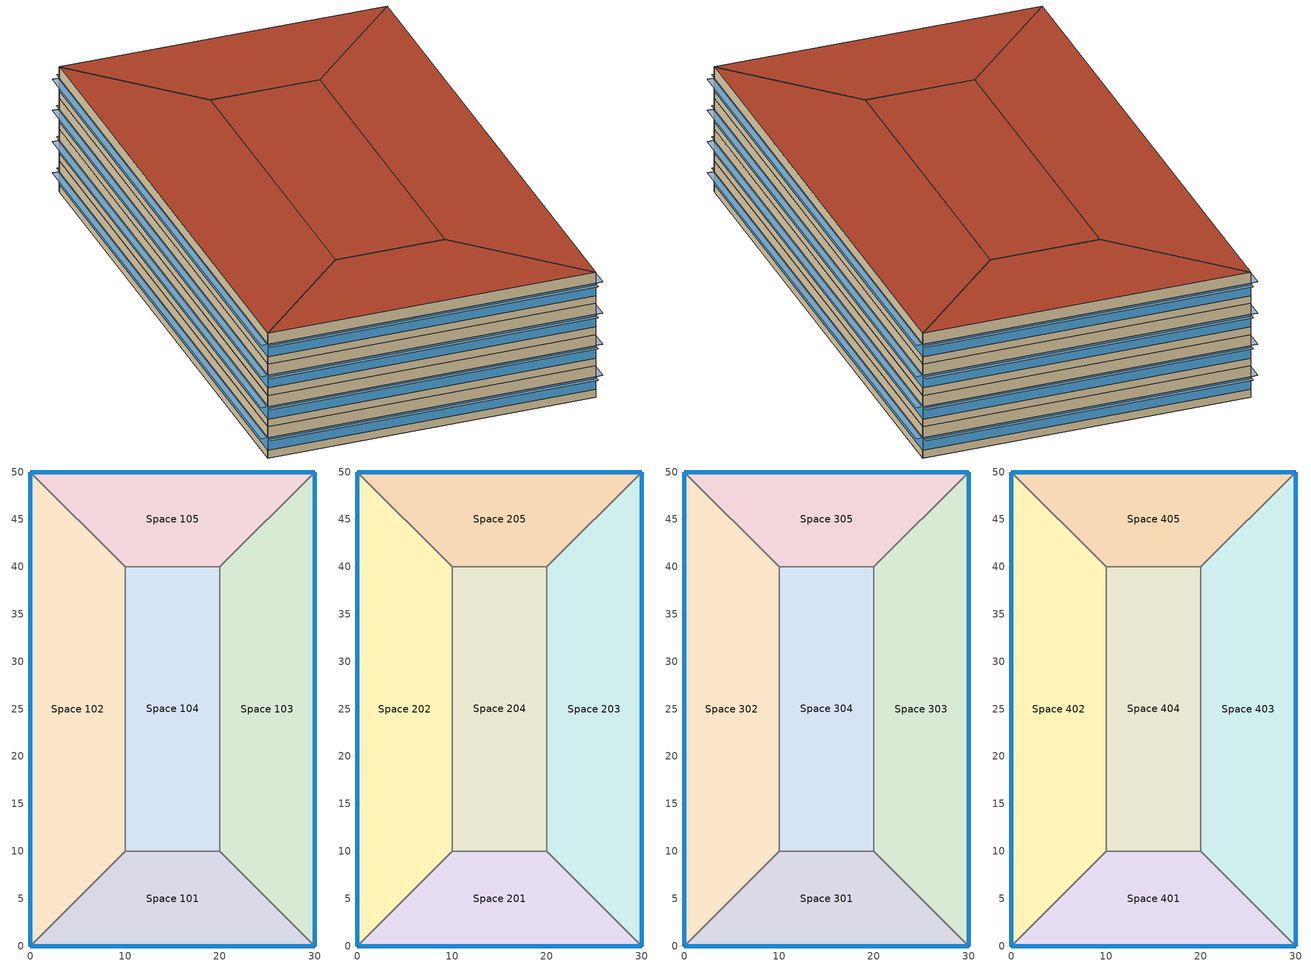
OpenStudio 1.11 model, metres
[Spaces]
Space 101
 floor ground: 20,10 30,0 0,0 10,10 z0
 wall outside: 0,0 30,0 z0:3.05
 wall to Space 104: 20,10 10,10 z0:3.05
 wall to Space 103: 30,0 20,10 z0:3.05
 wall to Space 102: 10,10 0,0 z0:3.05
 window: 0.03,0 29.97,0 z0.76:1.98
Space 102
 floor ground: 0,50 10,40 10,10 0,0 z0
 wall outside: 0,50 0,0 z0:3.05
 wall to Space 104: 10,10 10,40 z0:3.05
 wall to Space 105: 10,40 0,50 z0:3.05
 window: 0,49.97 0,0.03 z0.76:1.98
Space 103
 floor ground: 30,50 30,0 20,10 20,40 z0
 wall outside: 30,0 30,50 z0:3.05
 wall to Space 104: 20,40 20,10 z0:3.05
 wall to Space 105: 30,50 20,40 z0:3.05
 window: 30,0.03 30,49.97 z0.76:1.98
Space 104
 floor ground: 20,40 20,10 10,10 10,40 z0
 wall to Space 105: 20,40 10,40 z0:3.05
Space 105
 floor ground: 30,50 20,40 10,40 0,50 z0
 wall outside: 30,50 0,50 z0:3.05
 window: 29.97,50 0.03,50 z0.76:1.98
Space 201
 floor to Space 101: 20,10 30,0 0,0 10,10 z3.05
 wall outside: 0,0 30,0 z3.05:6.1
 wall to Space 204: 20,10 10,10 z3.05:6.1
 wall to Space 203: 30,0 20,10 z3.05:6.1
 wall to Space 202: 10,10 0,0 z3.05:6.1
 window: 0.03,0 29.97,0 z3.81:5.03
Space 202
 floor to Space 102: 0,50 10,40 10,10 0,0 z3.05
 wall outside: 0,50 0,0 z3.05:6.1
 wall to Space 204: 10,10 10,40 z3.05:6.1
 wall to Space 205: 10,40 0,50 z3.05:6.1
 window: 0,49.97 0,0.03 z3.81:5.03
Space 203
 floor to Space 103: 30,50 30,0 20,10 20,40 z3.05
 wall outside: 30,0 30,50 z3.05:6.1
 wall to Space 204: 20,40 20,10 z3.05:6.1
 wall to Space 205: 30,50 20,40 z3.05:6.1
 window: 30,0.03 30,49.97 z3.81:5.03
Space 204
 floor to Space 104: 20,40 20,10 10,10 10,40 z3.05
 wall to Space 205: 20,40 10,40 z3.05:6.1
Space 205
 floor to Space 105: 30,50 20,40 10,40 0,50 z3.05
 wall outside: 30,50 0,50 z3.05:6.1
 window: 29.97,50 0.03,50 z3.81:5.03
Space 301
 floor to Space 201: 20,10 30,0 0,0 10,10 z6.1
 wall outside: 0,0 30,0 z6.1:9.14
 wall to Space 304: 20,10 10,10 z6.1:9.14
 wall to Space 303: 30,0 20,10 z6.1:9.14
 wall to Space 302: 10,10 0,0 z6.1:9.14
 window: 0.03,0 29.97,0 z6.86:8.08
Space 302
 floor to Space 202: 0,50 10,40 10,10 0,0 z6.1
 wall outside: 0,50 0,0 z6.1:9.14
 wall to Space 304: 10,10 10,40 z6.1:9.14
 wall to Space 305: 10,40 0,50 z6.1:9.14
 window: 0,49.97 0,0.03 z6.86:8.08
Space 303
 floor to Space 203: 30,50 30,0 20,10 20,40 z6.1
 wall outside: 30,0 30,50 z6.1:9.14
 wall to Space 304: 20,40 20,10 z6.1:9.14
 wall to Space 305: 30,50 20,40 z6.1:9.14
 window: 30,0.03 30,49.97 z6.86:8.08
Space 304
 floor to Space 204: 20,40 20,10 10,10 10,40 z6.1
 wall to Space 305: 20,40 10,40 z6.1:9.14
Space 305
 floor to Space 205: 30,50 20,40 10,40 0,50 z6.1
 wall outside: 30,50 0,50 z6.1:9.14
 window: 29.97,50 0.03,50 z6.86:8.08
Space 401
 floor to Space 301: 20,10 30,0 0,0 10,10 z9.14
 wall outside: 0,0 30,0 z9.14:12.19
 wall to Space 404: 20,10 10,10 z9.14:12.19
 wall to Space 403: 30,0 20,10 z9.14:12.19
 wall to Space 402: 10,10 0,0 z9.14:12.19
 window: 0.03,0 29.97,0 z9.9:11.13
 roof outside: 30,0 20,10 10,10 0,0 z12.19
Space 402
 floor to Space 302: 0,50 10,40 10,10 0,0 z9.14
 wall outside: 0,50 0,0 z9.14:12.19
 wall to Space 404: 10,10 10,40 z9.14:12.19
 wall to Space 405: 10,40 0,50 z9.14:12.19
 window: 0,49.97 0,0.03 z9.9:11.12
 roof outside: 0,0 10,10 10,40 0,50 z12.19
Space 403
 floor to Space 303: 30,50 30,0 20,10 20,40 z9.14
 wall outside: 30,0 30,50 z9.14:12.19
 wall to Space 404: 20,40 20,10 z9.14:12.19
 wall to Space 405: 30,50 20,40 z9.14:12.19
 window: 30,0.03 30,49.97 z9.9:11.12
 roof outside: 30,0 30,50 20,40 20,10 z12.19
Space 404
 floor to Space 304: 20,40 20,10 10,10 10,40 z9.14
 wall to Space 405: 20,40 10,40 z9.14:12.19
 roof outside: 20,10 20,40 10,40 10,10 z12.19
Space 405
 floor to Space 305: 30,50 20,40 10,40 0,50 z9.14
 wall outside: 30,50 0,50 z9.14:12.19
 window: 29.97,50 0.03,50 z9.9:11.13
 roof outside: 20,40 30,50 0,50 10,40 z12.19
shading: 29.97,-0.61 29.97,0 0.03,0 0.03,-0.61 z11.13; 0,0.03 0,49.97 -0.61,49.97 -0.61,0.03 z1.98; 29.97,-0.61 29.97,0 0.03,0 0.03,-0.61 z8.08; 29.97,-0.61 29.97,0 0.03,0 0.03,-0.61 z1.98; 29.97,50 29.97,50.61 0.03,50.61 0.03,50 z5.03; 29.97,50 29.97,50.61 0.03,50.61 0.03,50 z11.13; 29.97,50 29.97,50.61 0.03,50.61 0.03,50 z8.08; 0,0.03 0,49.97 -0.61,49.97 -0.61,0.03 z8.08; 30.61,0.03 30.61,49.97 30,49.97 30,0.03 z8.08; 30.61,0.03 30.61,49.97 30,49.97 30,0.03 z5.03; 0,0.03 0,49.97 -0.61,49.97 -0.61,0.03 z5.03; 29.97,50 29.97,50.61 0.03,50.61 0.03,50 z1.98; 30.61,0.03 30.61,49.97 30,49.97 30,0.03 z1.98; 30.61,0.03 30.61,49.97 30,49.97 30,0.03 z11.12; 29.97,-0.61 29.97,0 0.03,0 0.03,-0.61 z5.03; 0,0.03 0,49.97 -0.61,49.97 -0.61,0.03 z11.12
[Building]
Building 1: Space Type=189.1-2009 - Office - OpenOffice - CZ4-8; Default Construction Set=189.1-2009 - CZ5 - Office
[Site]
HELSINKI: Latitude {deg}=60.32; Longitude {deg}=24.97; Time Zone {hr}=2; Elevation {m}=56
[ClimateZones]
Climate Zone Institution Name 1=ASHRAE; Climate Zone Document Name 1=ANSI/ASHRAE Standard 169; Climate Zone Document Year 1=2006; Climate Zone Institution Name 2=CEC; Climate Zone Document Name 2=California Climate Zone Descriptions; Climate Zone Document Year 2=1995
[SizingPeriod:DesignDay] Barometric Pressure {Pa}=100654; Sky Clearness=0; Rain Indicator=0; Snow Indicator=0; Day of Month=21; Daylight Saving Time Indicator=0; Dry-Bulb Temperature Range Modifier Type=DefaultMultipliers
Name | Maximum Dry-Bulb Temperature {C} | Daily Dry-Bulb Temperature Range {deltaC} | Humidity Indicating Conditions at Maximum Dry-Bulb | Wind Speed {m/s} | Wind Direction {deg} | Month | Day Type | Humidity Indicating Type | Solar Model Indicator | ASHRAE Taub | ASHRAE Taud
HELSINKI Ann Clg .4% Condns Enth=>MDB | 23.8 | 9.5 | 54300 | 4.5 | 160 | 7 | SummerDesignDay | Enthalpy | ASHRAETau | 0.408 | 2.133
HELSINKI Ann Clg .4% Condns DB=>MWB | 26.7 | 9.5 | 17.9 | 4.5 | 160 | 7 | SummerDesignDay | Wetbulb | ASHRAETau | 0.408 | 2.133
HELSINKI Ann Hum_n 99.6% Condns DP=>MCDB | -22.7 | 0 | -25.4 | 2.7 | 0 | 2 | WinterDesignDay | Dewpoint | ASHRAEClearSky
HELSINKI Ann Clg .4% Condns WB=>MDB | 24 | 9.5 | 19.1 | 4.5 | 160 | 7 | SummerDesignDay | Wetbulb | ASHRAETau | 0.408 | 2.133
HELSINKI Ann Clg .4% Condns DP=>MDB | 20.5 | 9.5 | 17.2 | 4.5 | 160 | 7 | SummerDesignDay | Dewpoint | ASHRAETau | 0.408 | 2.133
HELSINKI Ann Htg Wind 99.6% Condns WS=>MCDB | 0.4 | 0 | 0.4 | 11.3 | 0 | 2 | WinterDesignDay | Wetbulb | ASHRAEClearSky
HELSINKI Ann Htg 99.6% Condns DB | -22.8 | 0 | -22.8 | 2.7 | 0 | 2 | WinterDesignDay | Wetbulb | ASHRAEClearSky
[DefaultConstructionSet] Interior Partition Construction=Interior Partition
Name | Default Exterior Surface Constructions | Default Interior Surface Constructions | Default Ground Contact Surface Constructions | Default Exterior SubSurface Constructions | Default Interior SubSurface Constructions
189.1-2009 - CZ5 - Office | Default Surface Constructions 13 | Default Surface Constructions 14 | Default Surface Constructions 15 | Default Sub Surface Constructions 9 | Default Sub Surface Constructions 10
Concrete Wall - CZ1 - Office 1 | Default Surface Constructions 22 | Default Surface Constructions 23 | Default Surface Constructions 24 | Default Sub Surface Constructions 15 | Default Sub Surface Constructions 16
[DefaultSurfaceConstructions]
Name | Floor Construction | Wall Construction | Roof Ceiling Construction
Default Surface Constructions 13 | ExtSlabCarpet 4in ClimateZone 1-8 | ASHRAE 189.1-2009 ExtWall Mass ClimateZone 5 | ASHRAE 189.1-2009 ExtRoof IEAD ClimateZone 2-5
Default Surface Constructions 14; Default Surface Constructions 23 | Interior Floor | Interior Wall | Interior Ceiling
Default Surface Constructions 15; Default Surface Constructions 24 | ExtSlabCarpet 4in ClimateZone 1-8 | ExtSlabCarpet 4in ClimateZone 1-8 | ExtSlabCarpet 4in ClimateZone 1-8
Default Surface Constructions 22 | ExtSlabCarpet 4in ClimateZone 1-8 | Concrete Wall- ExtWall Mass ClimateZone | ASHRAE 189.1-2009 ExtRoof IEAD ClimateZone 1
[Construction]
ExtSlabCarpet 4in ClimateZone 1-8: MAT-CC05 4 HW CONCRETE, CP02 CARPET PAD
ASHRAE 189.1-2009 ExtRoof IEAD ClimateZone 1: Roof Membrane, Roof Insulation [18], Metal Decking
Interior Floor: F16 Acoustic tile, F05 Ceiling air space resistance, M11 100mm lightweight concrete
Interior Wall: G01a 19mm gypsum board, F04 Wall air space resistance, G01a 19mm gypsum board
Interior Ceiling: M11 100mm lightweight concrete, F05 Ceiling air space resistance, F16 Acoustic tile
ASHRAE 189.1-2009 ExtWindow ClimateZone 1: Theoretical Glass [167]
Exterior Door: F08 Metal surface, I01 25mm insulation board
Interior Window: Clear 3mm
Interior Door; Interior Partition: G05 25mm wood
ASHRAE 189.1-2009 ExtRoof IEAD ClimateZone 2-5: Roof Membrane, Roof Insulation [21], Metal Decking
ASHRAE 189.1-2009 ExtWindow ClimateZone 4-5: Theoretical Glass [207]
ASHRAE 189.1-2009 ExtWall Mass ClimateZone 5: 1IN Stucco, 8IN Concrete HW, Wall Insulation [40], 1/2IN Gypsum
Concrete Wall- ExtWall Mass ClimateZone: 1IN Stucco, 8IN Concrete HW, Wall Insulation [31], 1/2IN Gypsum
[Material] Thermal Absorptance=0.9
Name | Roughness | Thickness {m} | Conductivity {W/m-K} | Density {kg/m3} | Specific Heat {J/kg-K} | Solar Absorptance | Visible Absorptance
MAT-CC05 4 HW CONCRETE | Rough | 0.1016 | 1.311 | 2240 | 836.8 | 0.85 | 0.85
1IN Stucco | Smooth | 0.0253 | 0.6918 | 1858 | 837 | 0.92 | 0.92
8IN Concrete HW | MediumRough | 0.2033 | 1.7296 | 2243 | 837 | 0.65 | 0.65
Wall Insulation [31] | MediumRough | 0.0337 | 0.0432 | 91 | 837 | 0.5 | 0.5
1/2IN Gypsum | Smooth | 0.0127 | 0.16 | 784.9 | 830 | 0.4 | 0.4
Roof Membrane | VeryRough | 0.0095 | 0.16 | 1121.29 | 1460 | 0.7 | 0.7
Roof Insulation [18] | MediumRough | 0.1693 | 0.049 | 265 | 836.8 | 0.7 | 0.7
Metal Decking | MediumSmooth | 0.0015 | 45.006 | 7680 | 418.4 | 0.6 | 0.6
F16 Acoustic tile | MediumSmooth | 0.0191 | 0.06 | 368 | 590 | 0.3 | 0.3
M11 100mm lightweight concrete | MediumRough | 0.1016 | 0.53 | 1280 | 840 | 0.5 | 0.5
G01a 19mm gypsum board | MediumSmooth | 0.019 | 0.16 | 800 | 1090 | 0.4 | 0.4
F08 Metal surface | Smooth | 0.0008 | 45.28 | 7824 | 500 | 0.7 | 0.7
I01 25mm insulation board | MediumRough | 0.0254 | 0.03 | 43 | 1210 | 0.6 | 0.6
G05 25mm wood | MediumSmooth | 0.0254 | 0.15 | 608 | 1630 | 0.5 | 0.5
Roof Insulation [21] | MediumRough | 0.2105 | 0.049 | 265 | 836.8 | 0.7 | 0.7
Wall Insulation [40] | MediumRough | 0.0794 | 0.0432 | 91 | 837 | 0.5 | 0.5
[Material:NoMass]
CP02 CARPET PAD: Roughness=Smooth; Thermal Resistance {m2-K/W}=0.1; Thermal Absorptance=0.9; Solar Absorptance=0.8; Visible Absorptance=0.8
[Material:AirGap]
Name | Thermal Resistance {m2-K/W}
F05 Ceiling air space resistance | 0.18
F04 Wall air space resistance | 0.15
[DefaultSubSurfaceConstructions]
Name | Fixed Window Construction | Operable Window Construction | Door Construction | Tubular Daylight Dome Construction | Tubular Daylight Diffuser Construction
Default Sub Surface Constructions 9 | ASHRAE 189.1-2009 ExtWindow ClimateZone 4-5 | ASHRAE 189.1-2009 ExtWindow ClimateZone 4-5 | Exterior Door | Interior Window | Interior Window
Default Sub Surface Constructions 10; Default Sub Surface Constructions 16 | Interior Window | Interior Window | Interior Door
Default Sub Surface Constructions 15 | ASHRAE 189.1-2009 ExtWindow ClimateZone 1 | ASHRAE 189.1-2009 ExtWindow ClimateZone 1 | Exterior Door | Interior Window | Interior Window
[WindowMaterial:Glazing] Optical Data Type=SpectralAverage; Thickness {m}=0.003; Back Side Solar Reflectance at Normal Incidence=0; Back Side Visible Reflectance at Normal Incidence=0; Infrared Transmittance at Normal Incidence=0; Dirt Correction Factor for Solar and Visible Transmittance=1; Solar Diffusing=No
Name | Solar Transmittance at Normal Incidence | Front Side Solar Reflectance at Normal Incidence | Visible Transmittance at Normal Incidence | Front Side Visible Reflectance at Normal Incidence | Front Side Infrared Hemispherical Emissivity | Back Side Infrared Hemispherical Emissivity | Conductivity {W/m-K}
Theoretical Glass [167] | 0.2374 | 0.7126 | 0.2512 | 0.6988 | 0.985 | 0.985 | 2.1073
Clear 3mm | 0.837 | 0.075 | 0.898 | 0.081 | 0.84 | 0.84 | 0.9
Theoretical Glass [207] | 0.3311 | 0.6189 | 0.44 | 0.51 | 0.9 | 0.9 | 0.0133
[SpaceType] Standards Building Type=Office
Name | Default Schedule Set | Design Specification Outdoor Air Object | Standards Space Type
189.1-2009 - Office - BreakRoom - CZ1-3 | 189.1-2009 - Office - BreakRoom - CZ1-3 Schedule Set | 189.1-2009 - Office - BreakRoom - CZ1-3 Ventilation | BreakRoom
189.1-2009 - Office - ClosedOffice - CZ1-3 | 189.1-2009 - Office - ClosedOffice - CZ1-3 Schedule Set | 189.1-2009 - Office - ClosedOffice - CZ1-3 Ventilation | ClosedOffice
189.1-2009 - Office - Conference - CZ1-3 | 189.1-2009 - Office - Conference - CZ1-3 Schedule Set | 189.1-2009 - Office - Conference - CZ1-3 Ventilation | Conference
189.1-2009 - Office - Elec/MechRoom - CZ1-3 | 189.1-2009 - Office - Elec/MechRoom - CZ1-3 Schedule Set | 189.1-2009 - Office - Elec/MechRoom - CZ1-3 Ventilation | Elec/MechRoom
189.1-2009 - Office - OpenOffice - CZ1-3 | 189.1-2009 - Office - OpenOffice - CZ1-3 Schedule Set | 189.1-2009 - Office - OpenOffice - CZ1-3 Ventilation | OpenOffice
189.1-2009 - Office - PrintRoom - CZ1-3 | 189.1-2009 - Office - PrintRoom - CZ1-3 Schedule Set | 189.1-2009 - Office - PrintRoom - CZ1-3 Ventilation | PrintRoom
189.1-2009 - Office - Storage - CZ1-3 | 189.1-2009 - Office - Storage - CZ1-3 Schedule Set | 189.1-2009 - Office - Storage - CZ1-3 Ventilation | Storage
189.1-2009 - Office - OpenOffice - CZ4-8 | 189.1-2009 - Office - OpenOffice - CZ4-8 Schedule Set | 189.1-2009 - Office - OpenOffice - CZ4-8 Ventilation | OpenOffice
[DefaultScheduleSet] Lighting Schedule=Office Bldg Light; Infiltration Schedule=Office Infil Quarter On
Name | Number of People Schedule | People Activity Level Schedule | Electric Equipment Schedule
189.1-2009 - Office - BreakRoom - CZ1-3 Schedule Set; 189.1-2009 - Office - Conference - CZ1-3 Schedule Set; 189.1-2009 - Office - PrintRoom - CZ1-3 Schedule Set | Office Misc Occ | Office Activity | Office Bldg Equip
189.1-2009 - Office - ClosedOffice - CZ1-3 Schedule Set; 189.1-2009 - Office - OpenOffice - CZ1-3 Schedule Set; 189.1-2009 - Office - OpenOffice - CZ4-8 Schedule Set | Office Work Occ | Office Activity | Office Bldg Equip
189.1-2009 - Office - Elec/MechRoom - CZ1-3 Schedule Set |  |  | Office Bldg Equip
189.1-2009 - Office - Storage - CZ1-3 Schedule Set
[Lights:Definition] Design Level Calculation Method=Watts/Area
Name | Watts per Space Floor Area {W/m2}
189.1-2009 - Office - BreakRoom - CZ1-3 Lights Definition | 11.625
189.1-2009 - Office - ClosedOffice - CZ1-3 Lights Definition; 189.1-2009 - Office - OpenOffice - CZ1-3 Lights Definition; 189.1-2009 - Office - PrintRoom - CZ1-3 Lights Definition; 189.1-2009 - Office - OpenOffice - CZ4-8 Lights Definition | 10.6563
189.1-2009 - Office - Conference - CZ1-3 Lights Definition | 12.5938
189.1-2009 - Office - Elec/MechRoom - CZ1-3 Lights Definition | 14.5313
189.1-2009 - Office - Storage - CZ1-3 Lights Definition | 7.75002
[Lights]
Name | Lights Definition | Space or SpaceType
189.1-2009 - Office - BreakRoom - CZ1-3 Lights | 189.1-2009 - Office - BreakRoom - CZ1-3 Lights Definition | 189.1-2009 - Office - BreakRoom - CZ1-3
189.1-2009 - Office - ClosedOffice - CZ1-3 Lights | 189.1-2009 - Office - ClosedOffice - CZ1-3 Lights Definition | 189.1-2009 - Office - ClosedOffice - CZ1-3
189.1-2009 - Office - Conference - CZ1-3 Lights | 189.1-2009 - Office - Conference - CZ1-3 Lights Definition | 189.1-2009 - Office - Conference - CZ1-3
189.1-2009 - Office - Elec/MechRoom - CZ1-3 Lights | 189.1-2009 - Office - Elec/MechRoom - CZ1-3 Lights Definition | 189.1-2009 - Office - Elec/MechRoom - CZ1-3
189.1-2009 - Office - OpenOffice - CZ1-3 Lights | 189.1-2009 - Office - OpenOffice - CZ1-3 Lights Definition | 189.1-2009 - Office - OpenOffice - CZ1-3
189.1-2009 - Office - PrintRoom - CZ1-3 Lights | 189.1-2009 - Office - PrintRoom - CZ1-3 Lights Definition | 189.1-2009 - Office - PrintRoom - CZ1-3
189.1-2009 - Office - Storage - CZ1-3 Lights | 189.1-2009 - Office - Storage - CZ1-3 Lights Definition | 189.1-2009 - Office - Storage - CZ1-3
189.1-2009 - Office - OpenOffice - CZ4-8 Lights | 189.1-2009 - Office - OpenOffice - CZ4-8 Lights Definition | 189.1-2009 - Office - OpenOffice - CZ4-8
[DesignSpecification:OutdoorAir] Outdoor Air Method=Sum
Name | Outdoor Air Flow per Person {m3/s-person} | Outdoor Air Flow per Floor Area {m3/s-m2}
189.1-2009 - Office - BreakRoom - CZ1-3 Ventilation | 0.00707921
189.1-2009 - Office - ClosedOffice - CZ1-3 Ventilation; 189.1-2009 - Office - Conference - CZ1-3 Ventilation; 189.1-2009 - Office - Elec/MechRoom - CZ1-3 Ventilation; 189.1-2009 - Office - OpenOffice - CZ1-3 Ventilation; 189.1-2009 - Office - OpenOffice - CZ4-8 Ventilation | 0.00943895
189.1-2009 - Office - PrintRoom - CZ1-3 Ventilation; 189.1-2009 - Office - Storage - CZ1-3 Ventilation |  | 0.000254
[People:Definition] Number of People Calculation Method=People/Area; Fraction Radiant=0.3
Name | People per Space Floor Area {person/m2}
189.1-2009 - Office - BreakRoom - CZ1-3 People Definition; 189.1-2009 - Office - Conference - CZ1-3 People Definition | 0.538196
189.1-2009 - Office - ClosedOffice - CZ1-3 People Definition | 0.0511286
189.1-2009 - Office - OpenOffice - CZ1-3 People Definition; 189.1-2009 - Office - OpenOffice - CZ4-8 People Definition | 0.0565105
189.1-2009 - Office - PrintRoom - CZ1-3 People Definition | 0.107639
[People]
Name | People Definition | Space or SpaceType
189.1-2009 - Office - BreakRoom - CZ1-3 People | 189.1-2009 - Office - BreakRoom - CZ1-3 People Definition | 189.1-2009 - Office - BreakRoom - CZ1-3
189.1-2009 - Office - ClosedOffice - CZ1-3 People | 189.1-2009 - Office - ClosedOffice - CZ1-3 People Definition | 189.1-2009 - Office - ClosedOffice - CZ1-3
189.1-2009 - Office - Conference - CZ1-3 People | 189.1-2009 - Office - Conference - CZ1-3 People Definition | 189.1-2009 - Office - Conference - CZ1-3
189.1-2009 - Office - OpenOffice - CZ1-3 People | 189.1-2009 - Office - OpenOffice - CZ1-3 People Definition | 189.1-2009 - Office - OpenOffice - CZ1-3
189.1-2009 - Office - PrintRoom - CZ1-3 People | 189.1-2009 - Office - PrintRoom - CZ1-3 People Definition | 189.1-2009 - Office - PrintRoom - CZ1-3
189.1-2009 - Office - OpenOffice - CZ4-8 People | 189.1-2009 - Office - OpenOffice - CZ4-8 People Definition | 189.1-2009 - Office - OpenOffice - CZ4-8
[SpaceInfiltration:DesignFlowRate] Design Flow Rate Calculation Method=Flow/ExteriorArea
Name | Space or SpaceType | Flow per Exterior Surface Area {m3/s-m2}
189.1-2009 - Office - BreakRoom - CZ1-3 Infiltration | 189.1-2009 - Office - BreakRoom - CZ1-3 | 0.00030226
189.1-2009 - Office - ClosedOffice - CZ1-3 Infiltration | 189.1-2009 - Office - ClosedOffice - CZ1-3 | 0.00030226
189.1-2009 - Office - Conference - CZ1-3 Infiltration | 189.1-2009 - Office - Conference - CZ1-3 | 0.00030226
189.1-2009 - Office - Elec/MechRoom - CZ1-3 Infiltration | 189.1-2009 - Office - Elec/MechRoom - CZ1-3 | 0.00030226
189.1-2009 - Office - OpenOffice - CZ1-3 Infiltration | 189.1-2009 - Office - OpenOffice - CZ1-3 | 0.00030226
189.1-2009 - Office - PrintRoom - CZ1-3 Infiltration | 189.1-2009 - Office - PrintRoom - CZ1-3 | 0.00030226
189.1-2009 - Office - Storage - CZ1-3 Infiltration | 189.1-2009 - Office - Storage - CZ1-3 | 0.00030226
189.1-2009 - Office - OpenOffice - CZ4-8 Infiltration | 189.1-2009 - Office - OpenOffice - CZ4-8 | 0.000226568
[ElectricEquipment:Definition] Design Level Calculation Method=Watts/Area
Name | Watts per Space Floor Area {W/m2}
189.1-2009 - Office - BreakRoom - CZ1-3 Electric Equipment Definition | 48.007
189.1-2009 - Office - ClosedOffice - CZ1-3 Electric Equipment Definition | 6.8889
189.1-2009 - Office - Conference - CZ1-3 Electric Equipment Definition | 3.98265
189.1-2009 - Office - Elec/MechRoom - CZ1-3 Electric Equipment Definition | 2.90626
189.1-2009 - Office - OpenOffice - CZ1-3 Electric Equipment Definition; 189.1-2009 - Office - OpenOffice - CZ4-8 Electric Equipment Definition | 7.64238
189.1-2009 - Office - PrintRoom - CZ1-3 Electric Equipment Definition | 30.0313
[ElectricEquipment]
Name | Electric Equipment Definition | Space or SpaceType
189.1-2009 - Office - BreakRoom - CZ1-3 Electric Equipment | 189.1-2009 - Office - BreakRoom - CZ1-3 Electric Equipment Definition | 189.1-2009 - Office - BreakRoom - CZ1-3
189.1-2009 - Office - ClosedOffice - CZ1-3 Electric Equipment | 189.1-2009 - Office - ClosedOffice - CZ1-3 Electric Equipment Definition | 189.1-2009 - Office - ClosedOffice - CZ1-3
189.1-2009 - Office - Conference - CZ1-3 Electric Equipment | 189.1-2009 - Office - Conference - CZ1-3 Electric Equipment Definition | 189.1-2009 - Office - Conference - CZ1-3
189.1-2009 - Office - Elec/MechRoom - CZ1-3 Electric Equipment | 189.1-2009 - Office - Elec/MechRoom - CZ1-3 Electric Equipment Definition | 189.1-2009 - Office - Elec/MechRoom - CZ1-3
189.1-2009 - Office - OpenOffice - CZ1-3 Electric Equipment | 189.1-2009 - Office - OpenOffice - CZ1-3 Electric Equipment Definition | 189.1-2009 - Office - OpenOffice - CZ1-3
189.1-2009 - Office - PrintRoom - CZ1-3 Electric Equipment | 189.1-2009 - Office - PrintRoom - CZ1-3 Electric Equipment Definition | 189.1-2009 - Office - PrintRoom - CZ1-3
189.1-2009 - Office - OpenOffice - CZ4-8 Electric Equipment | 189.1-2009 - Office - OpenOffice - CZ4-8 Electric Equipment Definition | 189.1-2009 - Office - OpenOffice - CZ4-8
[ThermostatSetpoint:DualSetpoint] Heating Setpoint Temperature Schedule=Large Office HtgSetp; Cooling Setpoint Temperature Schedule=Large Office ClgSetp
Thermal Zone 1 Thermostat 1; Thermal Zone 2 Thermostat; Thermal Zone 3 Thermostat 1; Thermal Zone 4 Thermostat; Thermal Zone 5 Thermostat 1; Thermal Zone 6 Thermostat; Thermal Zone 7 Thermostat 1
[BuildingStory] Nominal Floor to Floor Height {m}=3.048
Name | Nominal Z Coordinate {m}
Building Story 1 | 0
Building Story 2 | 3.048
Building Story 3 | 6.096
Building Story 4 | 9.144
[Space] Default Construction Set=Concrete Wall - CZ1 - Office 1
Name | Space Type | Building Story | Thermal Zone
Space 101; Space 102; Space 103; Space 105 | 189.1-2009 - Office - PrintRoom - CZ1-3 | Building Story 1 | Thermal Zone 1
Space 104 | 189.1-2009 - Office - BreakRoom - CZ1-3 | Building Story 1 | Thermal Zone 2
Space 201; Space 202; Space 203; Space 205 | 189.1-2009 - Office - OpenOffice - CZ1-3 | Building Story 2 | Thermal Zone 3
Space 204 | 189.1-2009 - Office - Conference - CZ1-3 | Building Story 2 | Thermal Zone 4
Space 301; Space 302; Space 303; Space 305 | 189.1-2009 - Office - ClosedOffice - CZ1-3 | Building Story 3 | Thermal Zone 5
Space 304 | 189.1-2009 - Office - PrintRoom - CZ1-3 | Building Story 3 | Thermal Zone 6
Space 401; Space 402; Space 403; Space 405 | 189.1-2009 - Office - Elec/MechRoom - CZ1-3 | Building Story 4 | Thermal Zone 7
Space 404 | 189.1-2009 - Office - Storage - CZ1-3 | Building Story 4
[ThermalZone] Use Ideal Air Loads=Yes
Name | Thermostat
Thermal Zone 1 | Thermal Zone 1 Thermostat 1
Thermal Zone 2 | Thermal Zone 2 Thermostat
Thermal Zone 3 | Thermal Zone 3 Thermostat 1
Thermal Zone 4 | Thermal Zone 4 Thermostat
Thermal Zone 5 | Thermal Zone 5 Thermostat 1
Thermal Zone 6 | Thermal Zone 6 Thermostat
Thermal Zone 7 | Thermal Zone 7 Thermostat 1
[Sizing:Zone] Zone Cooling Design Supply Air Temperature Input Method=SupplyAirTemperature; Zone Cooling Design Supply Air Temperature {C}=14; Zone Cooling Design Supply Air Temperature Difference {deltaC}=11.11; Zone Heating Design Supply Air Temperature Input Method=SupplyAirTemperature; Zone Heating Design Supply Air Temperature {C}=40; Zone Heating Design Supply Air Temperature Difference {deltaC}=11.11; Zone Cooling Design Supply Air Humidity Ratio {kg-H2O/kg-air}=0.0085; Zone Heating Design Supply Air Humidity Ratio {kg-H2O/kg-air}=0.008; Cooling Design Air Flow Method=DesignDay; Heating Design Air Flow Method=DesignDay; Account for Dedicated Outdoor Air System=No; Dedicated Outdoor Air System Control Strategy=NeutralSupplyAir; Dedicated Outdoor Air Low Setpoint Temperature for Design {C}=autosize; Dedicated Outdoor Air High Setpoint Temperature for Design {C}=autosize
Thermal Zone 1; Thermal Zone 2; Thermal Zone 3; Thermal Zone 4; Thermal Zone 5; Thermal Zone 6; Thermal Zone 7
[Schedule:Ruleset]
Name | Default Day Schedule | Summer Design Day Schedule | Winter Design Day Schedule
Office Bldg Light | Office Bldg Light Default Schedule | Office Bldg Light Summer Design Day | Office Bldg Light Winter Design Day
Office Misc Occ | Office Bldg Occ Default Schedule 1 | Office Bldg Occ Summer Design Day 1 | Office Bldg Occ Winter Design Day 1
Office Activity | Office Activity Default Schedule | Office Activity Summer Design Day | Office Activity Winter Design Day
Office Infil Quarter On | Office Infil Quarter On Default Schedule | Office Infil Quarter On Summer Design Day | Office Infil Quarter On Winter Design Day
Office Bldg Equip | Office Bldg Equip Default Schedule | Office Bldg Equip Summer Design Day | Office Bldg Equip Winter Design Day
Office Work Occ | Office Bldg Occ Default Schedule | Office Bldg Occ Summer Design Day | Office Bldg Occ Winter Design Day
Large Office HtgSetp | Large Office HtgSetp Default Schedule | Large Office HtgSetp Summer Design Day | Large Office HtgSetp Winter Design Day
Large Office ClgSetp | Large Office ClgSetp Default Schedule | Large Office ClgSetp Summer Design Day | Large Office ClgSetp Winter Design Day
[Schedule:Day]
Office Bldg Light Default Schedule: 5, 0, 0.05, 7, 0, 0.1, 8, 0, 0.3, 17, 0, 0.9, 18, 0, 0.7, 20, 0, 0.5, 22, 0, 0.3, 23, 0, 0.1, 24, 0, 0.05
Office Bldg Light Summer Design Day; Office Infil Quarter On Rule 1 Day Schedule; Office Bldg Equip Summer Design Day: 24, 0, 1
Office Bldg Light Winter Design Day; Office Bldg Occ Winter Design Day 1; Office Bldg Occ Rule 1 Day Schedule 1; Office Bldg Equip Winter Design Day; Office Bldg Occ Winter Design Day; Office Bldg Occ Rule 1 Day Schedule: 24, 0, 0
Office Bldg Light Rule 1 Day Schedule: 24, 0, 0.05
Office Bldg Light Rule 2 Day Schedule: 6, 0, 0.05, 8, 0, 0.1, 14, 0, 0.5, 17, 0, 0.15, 24, 0, 0.05
Office Bldg Occ Default Schedule 1: 6, 0, 0, 7, 0, 0.1, 8, 0, 0.2, 20, 0, 0.4, 22, 0, 0.1, 24, 0, 0.05
Office Bldg Occ Summer Design Day 1; Office Bldg Occ Summer Design Day: 6, 0, 0, 22, 0, 1, 24, 0, 0.05
Office Bldg Occ Rule 2 Day Schedule 1: 6, 0, 0, 8, 0, 0.1, 14, 0, 0.25, 17, 0, 0.1, 24, 0, 0
Office Activity Default Schedule; Office Activity Summer Design Day; Office Activity Winter Design Day: 24, 0, 132
Office Infil Quarter On Default Schedule; Office Infil Quarter On Summer Design Day: 6, 0, 1, 22, 0, 0.25, 24, 0, 1
Office Infil Quarter On Winter Design Day; Office Infil Quarter On Rule 2 Day Schedule: 6, 0, 1, 18, 0, 0.25, 24, 0, 1
Office Bldg Equip Default Schedule: 8, 0, 0.4, 12, 0, 0.9, 13, 0, 0.8, 17, 0, 0.9, 18, 0, 0.8, 20, 0, 0.6, 22, 0, 0.5, 24, 0, 0.4
Office Bldg Equip Rule 1 Day Schedule: 24, 0, 0.3
Office Bldg Equip Rule 2 Day Schedule: 6, 0, 0.3, 8, 0, 0.4, 14, 0, 0.5, 17, 0, 0.35, 24, 0, 0.3
Office Bldg Occ Default Schedule: 6, 0, 0, 7, 0, 0.1, 8, 0, 0.2, 12, 0, 0.85, 13, 0, 0.5, 17, 0, 0.85, 18, 0, 0.7, 20, 0, 0.4, 22, 0, 0.1, 24, 0, 0.05
Office Bldg Occ Rule 2 Day Schedule: 6, 0, 0, 8, 0, 0.1, 14, 0, 0.4, 17, 0, 0.1, 24, 0, 0
Large Office HtgSetp Default Schedule: 6, 0, 15.6, 22, 0, 21, 24, 0, 15.6
Large Office HtgSetp Summer Design Day; Large Office HtgSetp Rule 1 Day Schedule: 24, 0, 15.6
Large Office HtgSetp Winter Design Day: 24, 0, 21
Large Office HtgSetp Rule 2 Day Schedule: 6, 0, 15.6, 18, 0, 21, 24, 0, 15.6
Large Office ClgSetp Default Schedule; Large Office ClgSetp Summer Design Day: 6, 0, 26.7, 22, 0, 24, 24, 0, 26.7
Large Office ClgSetp Winter Design Day; Large Office ClgSetp Rule 1 Day Schedule: 24, 0, 26.7
Large Office ClgSetp Rule 2 Day Schedule: 6, 0, 26.7, 18, 0, 24, 24, 0, 26.7
[Schedule:Rule] Apply Monday=No; Apply Tuesday=No; Apply Wednesday=No; Apply Thursday=No; Apply Friday=No; Date Specification Type=DateRange; Start Month=1; Start Day=1; End Month=12; End Day=31
Name | Schedule Ruleset | Rule Order | Day Schedule | Apply Sunday | Apply Saturday
Office Bldg Light Rule 1 | Office Bldg Light | 0 | Office Bldg Light Rule 1 Day Schedule | Yes | No
Office Bldg Light Rule 2 | Office Bldg Light | 1 | Office Bldg Light Rule 2 Day Schedule | No | Yes
Office Misc Occ Rule 1 | Office Misc Occ | 0 | Office Bldg Occ Rule 1 Day Schedule 1 | Yes | No
Office Misc Occ Rule 2 | Office Misc Occ | 1 | Office Bldg Occ Rule 2 Day Schedule 1 | No | Yes
Office Infil Quarter On Rule 1 | Office Infil Quarter On | 0 | Office Infil Quarter On Rule 1 Day Schedule | Yes | No
Office Infil Quarter On Rule 2 | Office Infil Quarter On | 1 | Office Infil Quarter On Rule 2 Day Schedule | No | Yes
Office Bldg Equip Rule 1 | Office Bldg Equip | 0 | Office Bldg Equip Rule 1 Day Schedule | Yes | No
Office Bldg Equip Rule 2 | Office Bldg Equip | 1 | Office Bldg Equip Rule 2 Day Schedule | No | Yes
Office Work Occ Rule 1 | Office Work Occ | 0 | Office Bldg Occ Rule 1 Day Schedule | Yes | No
Office Work Occ Rule 2 | Office Work Occ | 1 | Office Bldg Occ Rule 2 Day Schedule | No | Yes
Large Office HtgSetp Rule 1 | Large Office HtgSetp | 0 | Large Office HtgSetp Rule 1 Day Schedule | Yes | No
Large Office HtgSetp Rule 2 | Large Office HtgSetp | 1 | Large Office HtgSetp Rule 2 Day Schedule | No | Yes
Large Office ClgSetp Rule 1 | Large Office ClgSetp | 0 | Large Office ClgSetp Rule 1 Day Schedule | Yes | No
Large Office ClgSetp Rule 2 | Large Office ClgSetp | 1 | Large Office ClgSetp Rule 2 Day Schedule | No | Yes
